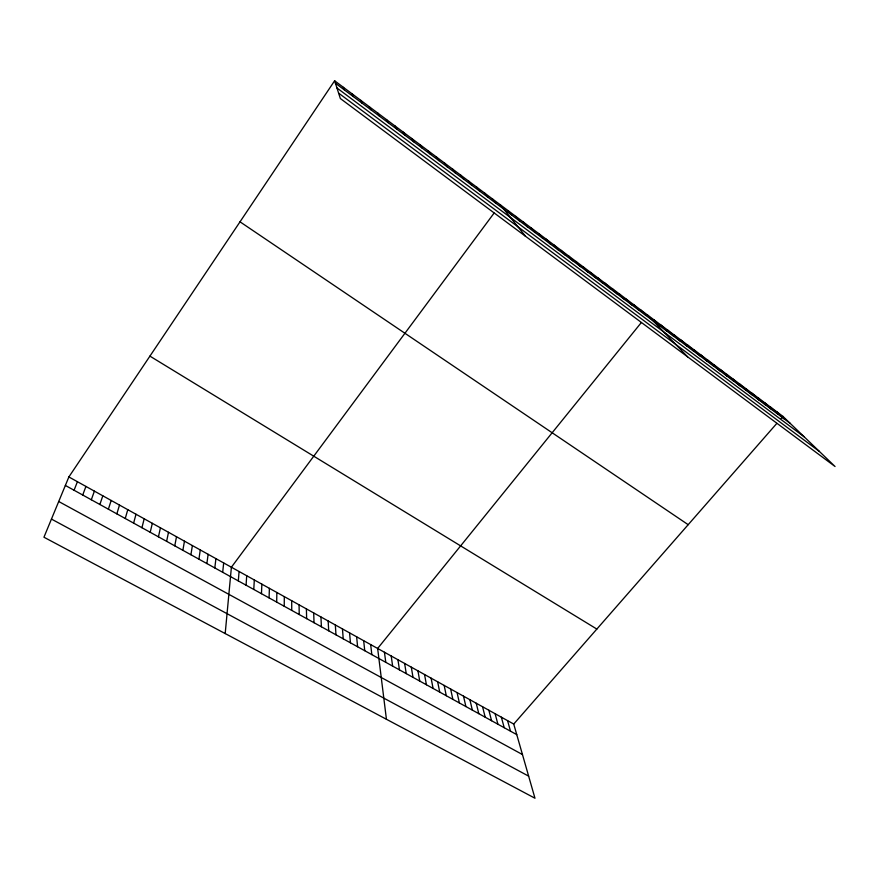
<?xml version="1.0" encoding="UTF-8"?>
<svg xmlns="http://www.w3.org/2000/svg" width="879" height="879" viewBox="0 0 879 879"><rect width="100%" height="100%" fill="white"/><g stroke="black" fill="none" stroke-linecap="round" stroke-linejoin="round"><path stroke-width="1.32" d="M284.225 606.257L284.313 596.621M276.676 602.093L276.863 592.49M269.084 597.896L269.392 588.337M261.459 593.688L261.865 584.161M253.778 589.457L254.317 579.964M246.065 585.194L246.713 575.745M238.319 580.92L239.077 571.493M225.189 633.561L231.397 567.23L494.086 213.07M222.684 572.284L223.684 562.945M214.806 567.933L215.926 558.637M206.884 563.56L208.125 554.308M198.918 559.165L200.28 549.946M190.908 554.748L192.391 545.573M182.865 550.298L184.469 541.167M174.767 545.837L176.503 536.739M166.625 541.343L168.493 532.289M158.44 536.816L160.439 527.818M150.21 532.278L152.331 523.324M141.937 527.708L144.189 518.797M133.619 523.115L136.003 514.248M125.257 518.5L127.774 509.677M116.841 513.852L119.5 505.084M108.381 509.183L111.172 500.459M99.876 504.491L102.81 495.811M91.317 499.766L94.394 491.13M82.714 495.02L85.933 486.439M74.067 490.24L77.418 481.714M68.87 476.956L43.95 537.223L534.97 798.231L513.732 724.054L68.87 476.956L334.635 80.769L782.947 416.393L835.05 466.507L340.36 98.536L334.635 80.769M641.307 322.571L377.64 648.46L386.43 719.275M513.732 724.054L776.838 423.381M781.2 418.393L782.947 416.393M51.454 519.082L528.642 776.146M58.717 501.502L522.467 754.556M65.365 485.439L516.764 734.635M149.924 356.127L596.852 629.078M240.011 221.816L688.191 524.686M338.624 93.13L819.426 451.476M335.426 83.23L790.32 423.48M336.943 87.944L804.252 436.874M776.838 411.811L784.134 418.854M770.685 407.208L777.904 414.196M764.499 402.582L771.652 409.515M758.291 397.923L765.356 404.812M752.039 393.254L759.038 400.088M745.766 388.551L752.688 395.33M739.448 383.826L746.293 390.551M733.108 379.08L739.865 385.749M726.724 374.3L733.416 380.915M720.308 369.499L726.922 376.058M713.869 364.675L720.384 371.18M707.386 359.819L713.825 366.268M700.871 354.94L707.221 361.324M694.322 350.04L700.596 356.369M687.73 345.106L693.916 351.38M681.115 340.151L687.213 346.359M674.457 335.163L680.467 341.316M667.765 330.152L673.688 336.239M661.03 325.12L666.864 331.141M654.262 320.055L660.008 326.01M647.46 314.968L687.653 356.863M640.494 309.749L646.054 315.572M633.484 304.497L638.945 310.254M626.43 299.223L631.803 304.914M619.343 293.916L624.617 299.541M612.213 288.576L617.388 294.135M605.049 283.203L610.114 288.697M597.841 277.808L602.807 283.225M590.589 272.38L595.457 277.72M583.293 266.919L588.051 272.193M575.965 261.437L580.612 266.634M568.581 255.91L573.13 261.03M561.165 250.361L565.604 255.404M553.704 244.769L558.033 249.735M546.2 239.154L550.419 244.043M538.651 233.506L542.761 238.319M531.059 227.826L535.058 232.55M523.434 222.101L527.312 226.76M515.753 216.355L519.511 220.926M508.018 210.575L511.666 215.058M500.25 204.752L525.444 236.209M492.438 198.907L495.844 203.214M484.571 193.017L487.856 197.248M476.66 187.095L479.824 191.237M468.705 181.14L471.737 185.194M460.706 175.141L463.607 179.107M452.652 169.12L455.421 172.987M444.543 163.054L447.191 166.834M436.402 156.956L438.918 160.637M428.205 150.814L430.578 154.407M419.953 144.639L422.195 148.133M411.658 138.421L413.767 141.827M403.307 132.18L405.274 135.476M394.902 125.884L396.737 129.092M386.452 119.555L388.144 122.664M377.948 113.193L379.497 116.193M369.389 106.788L370.795 109.688M360.786 100.338L362.038 103.14M352.116 93.855L353.226 96.547M343.403 87.329L344.348 89.911M507.557 720.626L510.512 731.185M501.349 717.176L504.227 727.713M495.119 713.715L497.91 724.23M488.856 710.232L491.57 720.725M482.56 706.738L485.197 717.209M476.231 703.222L478.791 713.671M469.88 699.695L472.353 710.122M463.497 696.146L465.892 706.551M457.08 692.586L459.387 702.958M450.641 689.004L452.861 699.354M444.159 685.411L446.301 695.728M437.654 681.796L439.709 692.092M431.117 678.159L433.083 688.433M424.546 674.512L426.425 684.763M417.943 670.842L419.733 681.071M411.306 667.161L413.009 677.357M404.637 663.458L406.252 673.622M397.934 659.733L399.462 669.875M391.21 655.998L392.638 666.106M384.442 652.24L385.782 662.326M370.674 644.593L371.828 654.624M363.675 640.703L364.741 650.702M356.643 636.803L357.599 646.768M349.578 632.869L350.435 642.813M342.469 628.924L343.228 638.835M335.328 624.958L335.987 634.836M328.153 620.97L328.713 630.814M320.945 616.97L321.395 626.771M313.693 612.938L314.034 622.717M306.397 608.894L306.639 618.629M299.08 604.818L299.212 614.531M291.707 600.731L291.74 610.411"/></g></svg>
